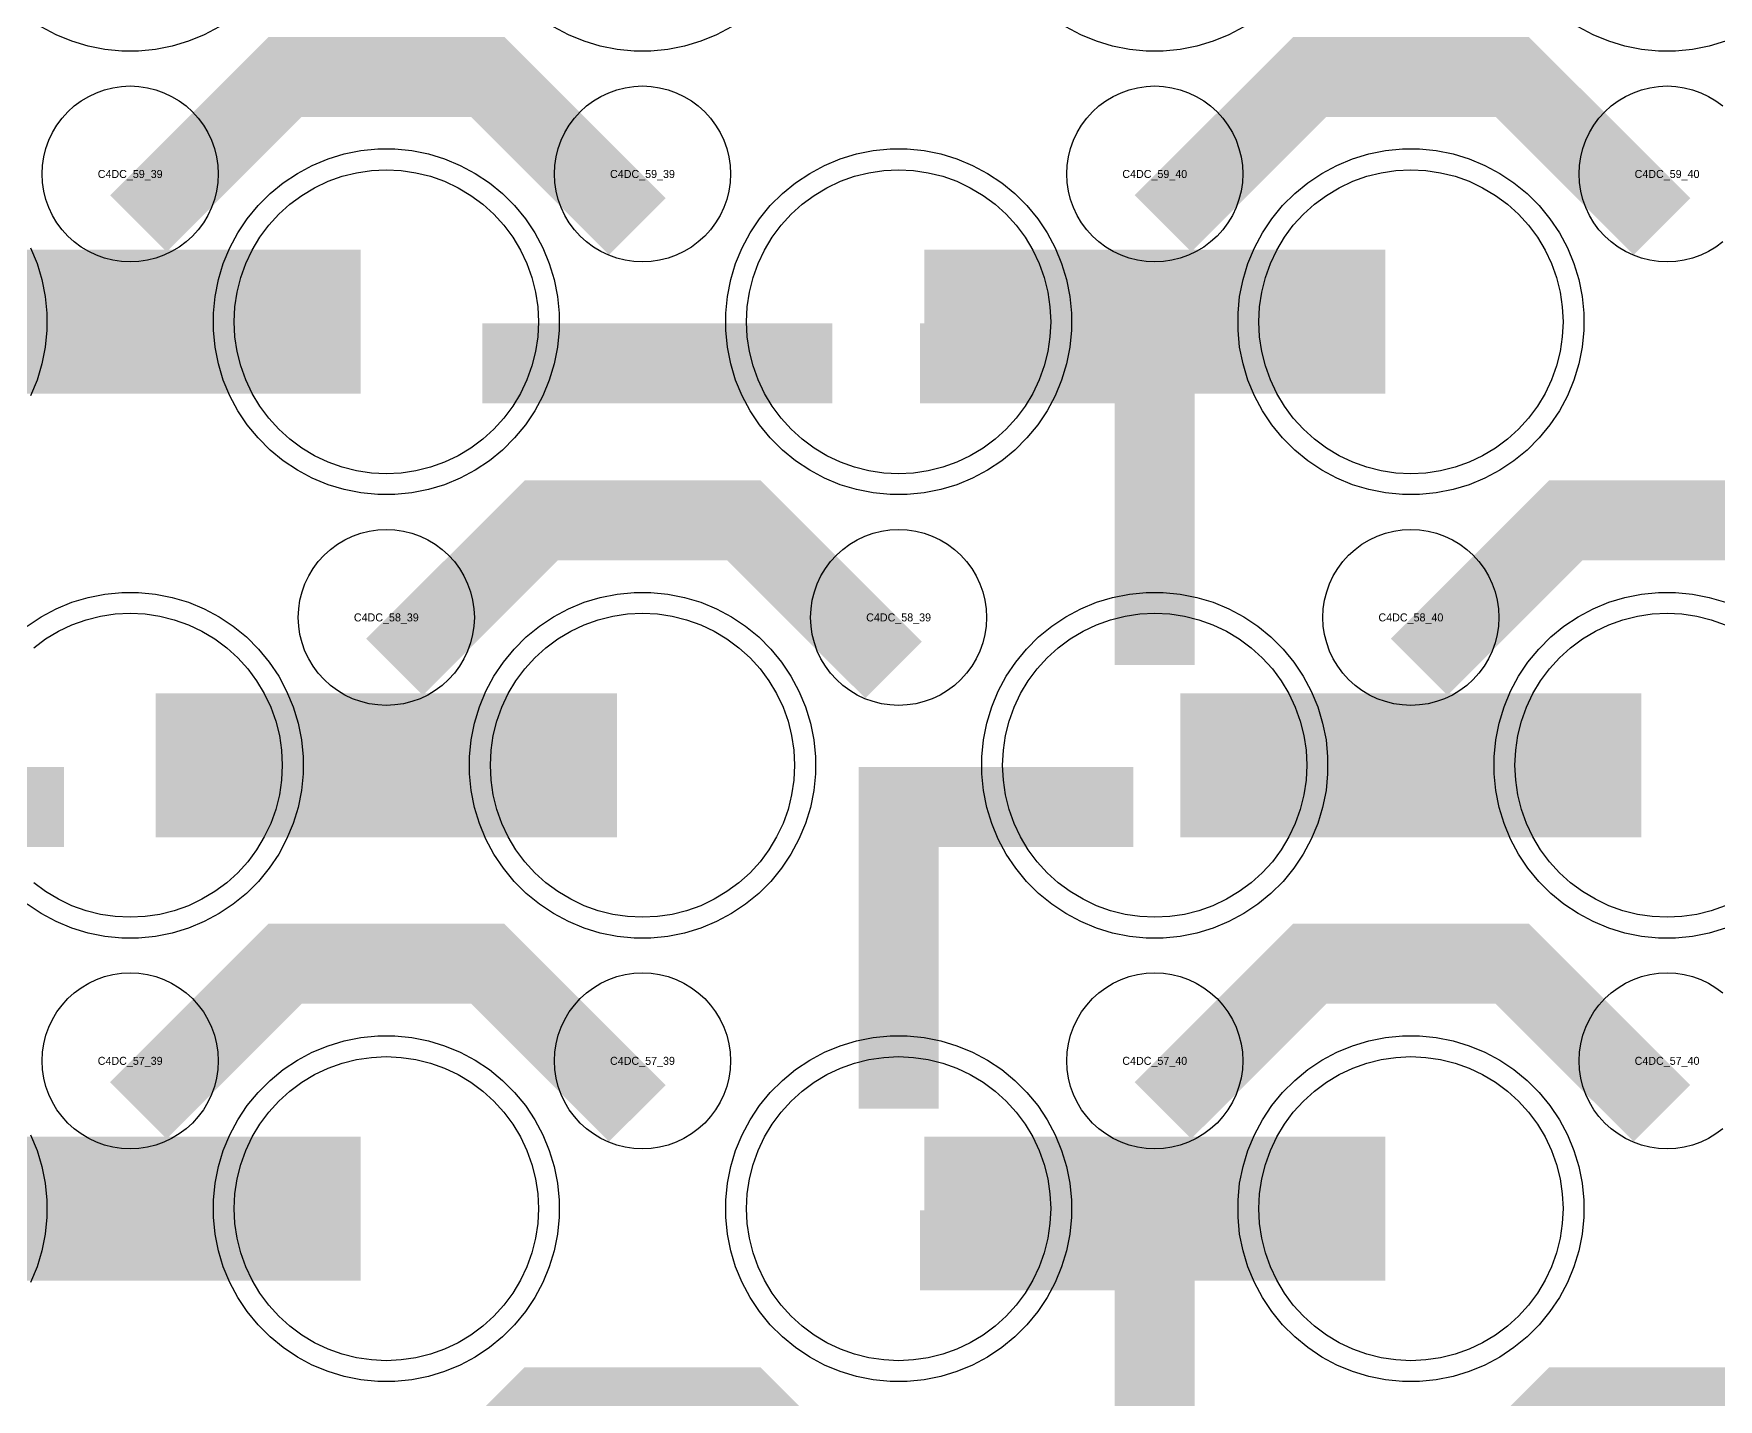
# Model space of a CAD drawing. Extents: x -11880 to 11880, y -14992 to 14992.
# Drawn here: x 450 to 976, y -7001 to -6574 of the extents above; entities that cross this region are included whole.
import ezdxf
from ezdxf.enums import TextEntityAlignment as Align

# ---------------------------------------------------------------- set-up
doc = ezdxf.new("R2010")
doc.units = 0
doc.header["$MEASUREMENT"] = 0
for name, color, linetype in [('GDS_775_DT_237', 138, 'CONTINUOUS'), ('RDL1_FS', 34, 'CONTINUOUS'), ('RDL_BS', 160, 'CONTINUOUS')]:
    doc.layers.add(name, color=color, linetype=linetype)

msp = doc.modelspace()

# ---------------------------------------------------------------- linework, layer by layer
at = {"layer": 'RDL1_FS'}
for points in [[(560, -6711.794), (555.343, -6711.565), (550.732, -6710.881), (546.209, -6709.749), (541.819, -6708.177), (537.605, -6706.185), (533.605, -6703.787), (529.86, -6701.009), (526.406, -6697.879), (523.276, -6694.425), (520.498, -6690.68), (518.1, -6686.68), (516.108, -6682.466), (514.536, -6678.076), (513.404, -6673.553), (512.72, -6668.942), (512.491, -6664.285), (512.72, -6659.628), (513.404, -6655.017), (514.536, -6650.494), (516.108, -6646.104), (518.1, -6641.89), (520.498, -6637.89), (523.276, -6634.145), (526.406, -6630.691), (529.86, -6627.561), (533.605, -6624.783), (537.605, -6622.385), (541.819, -6620.393), (546.209, -6618.821), (550.732, -6617.689), (555.343, -6617.005), (560, -6616.776), (564.657, -6617.005), (569.268, -6617.689), (573.791, -6618.821), (578.181, -6620.393), (582.395, -6622.385), (586.395, -6624.783), (590.14, -6627.561), (593.594, -6630.691), (596.724, -6634.145), (599.502, -6637.89), (601.9, -6641.89), (603.892, -6646.104), (605.464, -6650.494), (606.596, -6655.017), (607.28, -6659.628), (607.509, -6664.285), (607.28, -6668.942), (606.596, -6673.553), (605.464, -6678.076), (603.892, -6682.466), (601.9, -6686.68), (599.502, -6690.68), (596.724, -6694.425), (593.594, -6697.879), (590.14, -6701.009), (586.395, -6703.787), (582.395, -6706.185), (578.181, -6708.177), (573.791, -6709.749), (569.268, -6710.881), (564.657, -6711.565)], [(720, -6711.794), (715.343, -6711.565), (710.732, -6710.881), (706.209, -6709.749), (701.819, -6708.177), (697.605, -6706.185), (693.605, -6703.787), (689.86, -6701.009), (686.406, -6697.879), (683.276, -6694.425), (680.498, -6690.68), (678.1, -6686.68), (676.108, -6682.466), (674.536, -6678.076), (673.404, -6673.553), (672.72, -6668.942), (672.491, -6664.285), (672.72, -6659.628), (673.404, -6655.017), (674.536, -6650.494), (676.108, -6646.104), (678.1, -6641.89), (680.498, -6637.89), (683.276, -6634.145), (686.406, -6630.691), (689.86, -6627.561), (693.605, -6624.783), (697.605, -6622.385), (701.819, -6620.393), (706.209, -6618.821), (710.732, -6617.689), (715.343, -6617.005), (720, -6616.776), (724.657, -6617.005), (729.268, -6617.689), (733.791, -6618.821), (738.181, -6620.393), (742.395, -6622.385), (746.395, -6624.783), (750.14, -6627.561), (753.594, -6630.691), (756.724, -6634.145), (759.502, -6637.89), (761.9, -6641.89), (763.892, -6646.104), (765.464, -6650.494), (766.596, -6655.017), (767.28, -6659.628), (767.509, -6664.285), (767.28, -6668.942), (766.596, -6673.553), (765.464, -6678.076), (763.892, -6682.466), (761.9, -6686.68), (759.502, -6690.68), (756.724, -6694.425), (753.594, -6697.879), (750.14, -6701.009), (746.395, -6703.787), (742.395, -6706.185), (738.181, -6708.177), (733.791, -6709.749), (729.268, -6710.881), (724.657, -6711.565)], [(880, -6711.794), (875.343, -6711.565), (870.732, -6710.881), (866.209, -6709.749), (861.819, -6708.177), (857.605, -6706.185), (853.605, -6703.787), (849.86, -6701.009), (846.406, -6697.879), (843.276, -6694.425), (840.498, -6690.68), (838.1, -6686.68), (836.108, -6682.466), (834.536, -6678.076), (833.404, -6673.553), (832.72, -6668.942), (832.491, -6664.285), (832.72, -6659.628), (833.404, -6655.017), (834.536, -6650.494), (836.108, -6646.104), (838.1, -6641.89), (840.498, -6637.89), (843.276, -6634.145), (846.406, -6630.691), (849.86, -6627.561), (853.605, -6624.783), (857.605, -6622.385), (861.819, -6620.393), (866.209, -6618.821), (870.732, -6617.689), (875.343, -6617.005), (880, -6616.776), (884.657, -6617.005), (889.268, -6617.689), (893.791, -6618.821), (898.181, -6620.393), (902.395, -6622.385), (906.395, -6624.783), (910.14, -6627.561), (913.594, -6630.691), (916.724, -6634.145), (919.502, -6637.89), (921.9, -6641.89), (923.892, -6646.104), (925.464, -6650.494), (926.596, -6655.017), (927.28, -6659.628), (927.509, -6664.285), (927.28, -6668.942), (926.596, -6673.553), (925.464, -6678.076), (923.892, -6682.466), (921.9, -6686.68), (919.502, -6690.68), (916.724, -6694.425), (913.594, -6697.879), (910.14, -6701.009), (906.395, -6703.787), (902.395, -6706.185), (898.181, -6708.177), (893.791, -6709.749), (889.268, -6710.881), (884.657, -6711.565)], [(800, -6850.359), (795.343, -6850.13), (790.732, -6849.446), (786.209, -6848.314), (781.819, -6846.742), (777.605, -6844.75), (773.605, -6842.352), (769.86, -6839.574), (766.406, -6836.444), (763.276, -6832.99), (760.498, -6829.245), (758.1, -6825.245), (756.108, -6821.031), (754.536, -6816.641), (753.404, -6812.118), (752.72, -6807.507), (752.491, -6802.85), (752.72, -6798.193), (753.404, -6793.582), (754.536, -6789.059), (756.108, -6784.669), (758.1, -6780.455), (760.498, -6776.455), (763.276, -6772.71), (766.406, -6769.256), (769.86, -6766.126), (773.605, -6763.348), (777.605, -6760.95), (781.819, -6758.958), (786.209, -6757.386), (790.732, -6756.254), (795.343, -6755.57), (800, -6755.341), (804.657, -6755.57), (809.268, -6756.254), (813.791, -6757.386), (818.181, -6758.958), (822.395, -6760.95), (826.395, -6763.348), (830.14, -6766.126), (833.594, -6769.256), (836.724, -6772.71), (839.502, -6776.455), (841.9, -6780.455), (843.892, -6784.669), (845.464, -6789.059), (846.596, -6793.582), (847.28, -6798.193), (847.509, -6802.85), (847.28, -6807.507), (846.596, -6812.118), (845.464, -6816.641), (843.892, -6821.031), (841.9, -6825.245), (839.502, -6829.245), (836.724, -6832.99), (833.594, -6836.444), (830.14, -6839.574), (826.395, -6842.352), (822.395, -6844.75), (818.181, -6846.742), (813.791, -6848.314), (809.268, -6849.446), (804.657, -6850.13)], [(720, -6988.919), (715.343, -6988.69), (710.732, -6988.006), (706.209, -6986.874), (701.819, -6985.302), (697.605, -6983.31), (693.605, -6980.912), (689.86, -6978.134), (686.406, -6975.004), (683.276, -6971.55), (680.498, -6967.805), (678.1, -6963.805), (676.108, -6959.591), (674.536, -6955.201), (673.404, -6950.678), (672.72, -6946.067), (672.491, -6941.41), (672.72, -6936.753), (673.404, -6932.142), (674.536, -6927.619), (676.108, -6923.229), (678.1, -6919.015), (680.498, -6915.015), (683.276, -6911.27), (686.406, -6907.816), (689.86, -6904.686), (693.605, -6901.908), (697.605, -6899.51), (701.819, -6897.518), (706.209, -6895.946), (710.732, -6894.814), (715.343, -6894.13), (720, -6893.901), (724.657, -6894.13), (729.268, -6894.814), (733.791, -6895.946), (738.181, -6897.518), (742.395, -6899.51), (746.395, -6901.908), (750.14, -6904.686), (753.594, -6907.816), (756.724, -6911.27), (759.502, -6915.015), (761.9, -6919.015), (763.892, -6923.229), (765.464, -6927.619), (766.596, -6932.142), (767.28, -6936.753), (767.509, -6941.41), (767.28, -6946.067), (766.596, -6950.678), (765.464, -6955.201), (763.892, -6959.591), (761.9, -6963.805), (759.502, -6967.805), (756.724, -6971.55), (753.594, -6975.004), (750.14, -6978.134), (746.395, -6980.912), (742.395, -6983.31), (738.181, -6985.302), (733.791, -6986.874), (729.268, -6988.006), (724.657, -6988.69)], [(880, -6988.919), (875.343, -6988.69), (870.732, -6988.006), (866.209, -6986.874), (861.819, -6985.302), (857.605, -6983.31), (853.605, -6980.912), (849.86, -6978.134), (846.406, -6975.004), (843.276, -6971.55), (840.498, -6967.805), (838.1, -6963.805), (836.108, -6959.591), (834.536, -6955.201), (833.404, -6950.678), (832.72, -6946.067), (832.491, -6941.41), (832.72, -6936.753), (833.404, -6932.142), (834.536, -6927.619), (836.108, -6923.229), (838.1, -6919.015), (840.498, -6915.015), (843.276, -6911.27), (846.406, -6907.816), (849.86, -6904.686), (853.605, -6901.908), (857.605, -6899.51), (861.819, -6897.518), (866.209, -6895.946), (870.732, -6894.814), (875.343, -6894.13), (880, -6893.901), (884.657, -6894.13), (889.268, -6894.814), (893.791, -6895.946), (898.181, -6897.518), (902.395, -6899.51), (906.395, -6901.908), (910.14, -6904.686), (913.594, -6907.816), (916.724, -6911.27), (919.502, -6915.015), (921.9, -6919.015), (923.892, -6923.229), (925.464, -6927.619), (926.596, -6932.142), (927.28, -6936.753), (927.509, -6941.41), (927.28, -6946.067), (926.596, -6950.678), (925.464, -6955.201), (923.892, -6959.591), (921.9, -6963.805), (919.502, -6967.805), (916.724, -6971.55), (913.594, -6975.004), (910.14, -6978.134), (906.395, -6980.912), (902.395, -6983.31), (898.181, -6985.302), (893.791, -6986.874), (889.268, -6988.006), (884.657, -6988.69)]]:
    msp.add_lwpolyline(points, close=True, dxfattribs=at)
for points in [[(408.002, -6664.285, 45, 45, 0), (480.002, -6664.285, 45, 45, 0)], [(480.002, -6664.285, 45, 45, 0), (552.002, -6664.285, 45, 45, 0)], [(728.002, -6664.285, 45, 45, 0), (800.002, -6664.285, 45, 45, 0)], [(800.002, -6664.285, 45, 45, 0), (872.002, -6664.285, 45, 45, 0)], [(808.002, -6802.85, 45, 45, 0), (880.002, -6802.85, 45, 45, 0)], [(880.002, -6802.85, 45, 45, 0), (952.002, -6802.85, 45, 45, 0)], [(728.002, -6941.41, 45, 45, 0), (800.002, -6941.41, 45, 45, 0)], [(800.002, -6941.41, 45, 45, 0), (872.002, -6941.41, 45, 45, 0)]]:
    msp.add_lwpolyline(points, format="xyseb", dxfattribs=at)
at = {"layer": 'RDL1_FS', "color": 241, "true_color": 0xf7abae}
msp.add_lwpolyline([(449.86, -6766.126), (453.605, -6763.348), (457.605, -6760.95), (461.819, -6758.958), (466.209, -6757.386), (470.732, -6756.254), (475.343, -6755.57), (480, -6755.341), (484.657, -6755.57), (489.268, -6756.254), (493.791, -6757.386), (498.181, -6758.958), (502.395, -6760.95), (506.395, -6763.348), (510.14, -6766.126), (513.594, -6769.256), (516.724, -6772.71), (519.502, -6776.455), (521.9, -6780.455), (523.892, -6784.669), (525.464, -6789.059), (526.596, -6793.582), (527.28, -6798.193), (527.509, -6802.85), (527.28, -6807.507), (526.596, -6812.118), (525.464, -6816.641), (523.892, -6821.031), (521.9, -6825.245), (519.502, -6829.245), (516.724, -6832.99), (513.594, -6836.444), (510.14, -6839.574), (506.395, -6842.352), (502.395, -6844.75), (498.181, -6846.742), (493.791, -6848.314), (489.268, -6849.446), (484.657, -6850.13), (480, -6850.359), (475.343, -6850.13), (470.732, -6849.446), (466.209, -6848.314), (461.819, -6846.742), (457.605, -6844.75), (453.605, -6842.352), (449.86, -6839.574)], dxfattribs=at)
for points in [[(640, -6850.359), (635.343, -6850.13), (630.732, -6849.446), (626.209, -6848.314), (621.819, -6846.742), (617.605, -6844.75), (613.605, -6842.352), (609.86, -6839.574), (606.406, -6836.444), (603.276, -6832.99), (600.498, -6829.245), (598.1, -6825.245), (596.108, -6821.031), (594.536, -6816.641), (593.404, -6812.118), (592.72, -6807.507), (592.491, -6802.85), (592.72, -6798.193), (593.404, -6793.582), (594.536, -6789.059), (596.108, -6784.669), (598.1, -6780.455), (600.498, -6776.455), (603.276, -6772.71), (606.406, -6769.256), (609.86, -6766.126), (613.605, -6763.348), (617.605, -6760.95), (621.819, -6758.958), (626.209, -6757.386), (630.732, -6756.254), (635.343, -6755.57), (640, -6755.341), (644.657, -6755.57), (649.268, -6756.254), (653.791, -6757.386), (658.181, -6758.958), (662.395, -6760.95), (666.395, -6763.348), (670.14, -6766.126), (673.594, -6769.256), (676.724, -6772.71), (679.502, -6776.455), (681.9, -6780.455), (683.892, -6784.669), (685.464, -6789.059), (686.596, -6793.582), (687.28, -6798.193), (687.509, -6802.85), (687.28, -6807.507), (686.596, -6812.118), (685.464, -6816.641), (683.892, -6821.031), (681.9, -6825.245), (679.502, -6829.245), (676.724, -6832.99), (673.594, -6836.444), (670.14, -6839.574), (666.395, -6842.352), (662.395, -6844.75), (658.181, -6846.742), (653.791, -6848.314), (649.268, -6849.446), (644.657, -6850.13)], [(560, -6988.919), (555.343, -6988.69), (550.732, -6988.006), (546.209, -6986.874), (541.819, -6985.302), (537.605, -6983.31), (533.605, -6980.912), (529.86, -6978.134), (526.406, -6975.004), (523.276, -6971.55), (520.498, -6967.805), (518.1, -6963.805), (516.108, -6959.591), (514.536, -6955.201), (513.404, -6950.678), (512.72, -6946.067), (512.491, -6941.41), (512.72, -6936.753), (513.404, -6932.142), (514.536, -6927.619), (516.108, -6923.229), (518.1, -6919.015), (520.498, -6915.015), (523.276, -6911.27), (526.406, -6907.816), (529.86, -6904.686), (533.605, -6901.908), (537.605, -6899.51), (541.819, -6897.518), (546.209, -6895.946), (550.732, -6894.814), (555.343, -6894.13), (560, -6893.901), (564.657, -6894.13), (569.268, -6894.814), (573.791, -6895.946), (578.181, -6897.518), (582.395, -6899.51), (586.395, -6901.908), (590.14, -6904.686), (593.594, -6907.816), (596.724, -6911.27), (599.502, -6915.015), (601.9, -6919.015), (603.892, -6923.229), (605.464, -6927.619), (606.596, -6932.142), (607.28, -6936.753), (607.509, -6941.41), (607.28, -6946.067), (606.596, -6950.678), (605.464, -6955.201), (603.892, -6959.591), (601.9, -6963.805), (599.502, -6967.805), (596.724, -6971.55), (593.594, -6975.004), (590.14, -6978.134), (586.395, -6980.912), (582.395, -6983.31), (578.181, -6985.302), (573.791, -6986.874), (569.268, -6988.006), (564.657, -6988.69)]]:
    msp.add_lwpolyline(points, close=True, dxfattribs=at)
at = {"layer": 'RDL1_FS'}
msp.add_lwpolyline([(978.181, -6846.742), (973.791, -6848.314), (969.268, -6849.446), (964.657, -6850.13), (960, -6850.359), (955.343, -6850.13), (950.732, -6849.446), (946.209, -6848.314), (941.819, -6846.742), (937.605, -6844.75), (933.605, -6842.352), (929.86, -6839.574), (926.406, -6836.444), (923.276, -6832.99), (920.498, -6829.245), (918.1, -6825.245), (916.108, -6821.031), (914.536, -6816.641), (913.404, -6812.118), (912.72, -6807.507), (912.491, -6802.85), (912.72, -6798.193), (913.404, -6793.582), (914.536, -6789.059), (916.108, -6784.669), (918.1, -6780.455), (920.498, -6776.455), (923.276, -6772.71), (926.406, -6769.256), (929.86, -6766.126), (933.605, -6763.348), (937.605, -6760.95), (941.819, -6758.958), (946.209, -6757.386), (950.732, -6756.254), (955.343, -6755.57), (960, -6755.341), (964.657, -6755.57), (969.268, -6756.254), (973.791, -6757.386), (978.181, -6758.958)], dxfattribs=at)
at = {"layer": 'RDL1_FS', "color": 241, "true_color": 0xf7abae}
for points in [[(488.002, -6802.85, 45, 45, 0), (560.002, -6802.85, 45, 45, 0)], [(560.002, -6802.85, 45, 45, 0), (632.002, -6802.85, 45, 45, 0)], [(408.002, -6941.41, 45, 45, 0), (480.002, -6941.41, 45, 45, 0)], [(480.002, -6941.41, 45, 45, 0), (552.002, -6941.41, 45, 45, 0)]]:
    msp.add_lwpolyline(points, format="xyseb", dxfattribs=at)
at = {"layer": 'RDL_BS'}
for points in [[(507.777, -6572.103), (503.115, -6574.595), (498.205, -6576.626), (493.165, -6578.157), (487.938, -6579.203), (482.644, -6579.72), (477.356, -6579.72), (472.062, -6579.203), (466.835, -6578.157), (461.795, -6576.626), (456.885, -6574.595), (452.223, -6572.103)], [(667.777, -6572.103), (663.115, -6574.595), (658.205, -6576.626), (653.165, -6578.157), (647.938, -6579.203), (642.644, -6579.72), (637.356, -6579.72), (632.062, -6579.203), (626.835, -6578.157), (621.795, -6576.626), (616.885, -6574.595), (612.223, -6572.103)], [(827.777, -6572.103), (823.115, -6574.595), (818.205, -6576.626), (813.165, -6578.157), (807.938, -6579.203), (802.644, -6579.72), (797.356, -6579.72), (792.062, -6579.203), (786.835, -6578.157), (781.795, -6576.626), (776.885, -6574.595), (772.223, -6572.103)], [(978.205, -6576.626), (973.165, -6578.157), (967.938, -6579.203), (962.644, -6579.72), (957.356, -6579.72), (952.062, -6579.203), (946.835, -6578.157), (941.795, -6576.626), (936.885, -6574.595), (932.223, -6572.103)], [(977.443, -6639.351), (975.28, -6640.954), (972.956, -6642.347), (970.519, -6643.499), (967.984, -6644.406), (965.365, -6645.063), (962.693, -6645.459), (960, -6645.591), (957.307, -6645.459), (954.635, -6645.063), (952.016, -6644.406), (949.481, -6643.499), (947.044, -6642.347), (944.72, -6640.954), (942.557, -6639.351), (940.558, -6637.539), (938.746, -6635.54), (937.143, -6633.377), (935.75, -6631.053), (934.598, -6628.616), (933.691, -6626.081), (933.034, -6623.462), (932.638, -6620.79), (932.506, -6618.097), (932.638, -6615.404), (933.034, -6612.732), (933.691, -6610.113), (934.598, -6607.578), (935.75, -6605.141), (937.143, -6602.817), (938.746, -6600.654), (940.558, -6598.655), (942.557, -6596.843), (944.72, -6595.24), (947.044, -6593.847), (949.481, -6592.695), (952.016, -6591.788), (954.635, -6591.131), (957.307, -6590.735), (960, -6590.603), (962.693, -6590.735), (965.365, -6591.131), (967.984, -6591.788), (970.519, -6592.695), (972.956, -6593.847), (975.28, -6595.24), (977.443, -6596.843)], [(448.875, -6641.17), (450.906, -6646.08), (452.437, -6651.12), (453.483, -6656.347), (454, -6661.641), (454, -6666.929), (453.483, -6672.223), (452.437, -6677.45), (450.906, -6682.49), (448.875, -6687.4)], [(978.205, -6853.756), (973.165, -6855.287), (967.938, -6856.333), (962.644, -6856.85), (957.356, -6856.85), (952.062, -6856.333), (946.835, -6855.287), (941.795, -6853.756), (936.885, -6851.725), (932.223, -6849.233), (927.809, -6846.286), (923.708, -6842.924), (919.926, -6839.142), (916.564, -6835.041), (913.617, -6830.627), (911.125, -6825.965), (909.094, -6821.055), (907.563, -6816.015), (906.517, -6810.788), (906, -6805.494), (906, -6800.206), (906.517, -6794.912), (907.563, -6789.685), (909.094, -6784.645), (911.125, -6779.735), (913.617, -6775.073), (916.564, -6770.659), (919.926, -6766.558), (923.708, -6762.776), (927.809, -6759.414), (932.223, -6756.467), (936.885, -6753.975), (941.795, -6751.944), (946.835, -6750.413), (952.062, -6749.367), (957.356, -6748.85), (962.644, -6748.85), (967.938, -6749.367), (973.165, -6750.413), (978.205, -6751.944)], [(977.443, -6916.476), (975.28, -6918.079), (972.956, -6919.472), (970.519, -6920.624), (967.984, -6921.531), (965.365, -6922.188), (962.693, -6922.584), (960, -6922.716), (957.307, -6922.584), (954.635, -6922.188), (952.016, -6921.531), (949.481, -6920.624), (947.044, -6919.472), (944.72, -6918.079), (942.557, -6916.476), (940.558, -6914.664), (938.746, -6912.665), (937.143, -6910.502), (935.75, -6908.178), (934.598, -6905.741), (933.691, -6903.206), (933.034, -6900.587), (932.638, -6897.915), (932.506, -6895.222), (932.638, -6892.529), (933.034, -6889.857), (933.691, -6887.238), (934.598, -6884.703), (935.75, -6882.266), (937.143, -6879.942), (938.746, -6877.779), (940.558, -6875.78), (942.557, -6873.968), (944.72, -6872.365), (947.044, -6870.972), (949.481, -6869.82), (952.016, -6868.913), (954.635, -6868.256), (957.307, -6867.86), (960, -6867.728), (962.693, -6867.86), (965.365, -6868.256), (967.984, -6868.913), (970.519, -6869.82), (972.956, -6870.972), (975.28, -6872.365), (977.443, -6873.968)]]:
    msp.add_lwpolyline(points, dxfattribs=at)
for points in [[(482.562, -6633.599, 25, 25, 0), (528.377, -6587.784, 25, 25, 0), (561.93, -6587.784, 25, 25, 0)], [(638.401, -6634.498, 25, 25, 0), (591.687, -6587.784, 25, 25, 0), (561.929, -6587.784, 25, 25, 0)], [(802.562, -6633.599, 25, 25, 0), (848.377, -6587.784, 25, 25, 0), (881.93, -6587.784, 25, 25, 0)], [(958.401, -6634.498, 25, 25, 0), (911.687, -6587.784, 25, 25, 0), (881.929, -6587.784, 25, 25, 0)], [(800, -6771.565, 25, 25, 0), (800, -6664.788, 25, 25, 0)], [(590.016, -6677.298, 25, 25, 0), (699.281, -6677.298, 25, 25, 0)], [(812.5, -6677.288, 25, 25, 0), (726.667, -6677.288, 25, 25, 0)], [(772.944, -6677.288, 25, 25, 0), (731.74, -6677.288, 25, 25, 0)], [(800, -6695.257, 25, 25, 0), (800, -6740.877, 25, 25, 0)], [(562.562, -6772.164, 25, 25, 0), (608.377, -6726.349, 25, 25, 0), (641.93, -6726.349, 25, 25, 0)], [(718.401, -6773.063, 25, 25, 0), (671.687, -6726.349, 25, 25, 0), (641.929, -6726.349, 25, 25, 0)], [(882.562, -6772.164, 25, 25, 0), (928.377, -6726.349, 25, 25, 0), (961.93, -6726.349, 25, 25, 0)], [(1038.401, -6773.063, 25, 25, 0), (991.687, -6726.349, 25, 25, 0), (961.929, -6726.349, 25, 25, 0)], [(720, -6910.13, 25, 25, 0), (720, -6803.353, 25, 25, 0)], [(707.5, -6815.853, 25, 25, 0), (793.333, -6815.853, 25, 25, 0)], [(747.056, -6815.853, 25, 25, 0), (788.26, -6815.853, 25, 25, 0)], [(720, -6833.822, 25, 25, 0), (720, -6879.442, 25, 25, 0)], [(482.562, -6910.724, 25, 25, 0), (528.377, -6864.909, 25, 25, 0), (561.93, -6864.909, 25, 25, 0)], [(638.401, -6911.623, 25, 25, 0), (591.687, -6864.909, 25, 25, 0), (561.929, -6864.909, 25, 25, 0)], [(802.562, -6910.724, 25, 25, 0), (848.377, -6864.909, 25, 25, 0), (881.93, -6864.909, 25, 25, 0)], [(958.401, -6911.623, 25, 25, 0), (911.687, -6864.909, 25, 25, 0), (881.929, -6864.909, 25, 25, 0)], [(800, -7048.715, 25, 25, 0), (800, -6941.938, 25, 25, 0)], [(812.5, -6954.438, 25, 25, 0), (726.667, -6954.438, 25, 25, 0)], [(772.944, -6954.438, 25, 25, 0), (731.74, -6954.438, 25, 25, 0)], [(800, -6972.407, 25, 25, 0), (800, -7018.027, 25, 25, 0)], [(562.562, -7049.289, 25, 25, 0), (608.377, -7003.474, 25, 25, 0), (641.93, -7003.474, 25, 25, 0)], [(718.401, -7050.188, 25, 25, 0), (671.687, -7003.474, 25, 25, 0), (641.929, -7003.474, 25, 25, 0)], [(882.562, -7049.289, 25, 25, 0), (928.377, -7003.474, 25, 25, 0), (961.93, -7003.474, 25, 25, 0)], [(1038.401, -7050.188, 25, 25, 0), (991.687, -7003.474, 25, 25, 0), (961.929, -7003.474, 25, 25, 0)]]:
    msp.add_lwpolyline(points, format="xyseb", dxfattribs=at)
for points in [[(480, -6645.591), (477.307, -6645.459), (474.635, -6645.063), (472.016, -6644.406), (469.481, -6643.499), (467.044, -6642.347), (464.72, -6640.954), (462.557, -6639.351), (460.558, -6637.539), (458.746, -6635.54), (457.143, -6633.377), (455.75, -6631.053), (454.598, -6628.616), (453.691, -6626.081), (453.034, -6623.462), (452.638, -6620.79), (452.506, -6618.097), (452.638, -6615.404), (453.034, -6612.732), (453.691, -6610.113), (454.598, -6607.578), (455.75, -6605.141), (457.143, -6602.817), (458.746, -6600.654), (460.558, -6598.655), (462.557, -6596.843), (464.72, -6595.24), (467.044, -6593.847), (469.481, -6592.695), (472.016, -6591.788), (474.635, -6591.131), (477.307, -6590.735), (480, -6590.603), (482.693, -6590.735), (485.365, -6591.131), (487.984, -6591.788), (490.519, -6592.695), (492.956, -6593.847), (495.28, -6595.24), (497.443, -6596.843), (499.442, -6598.655), (501.254, -6600.654), (502.857, -6602.817), (504.25, -6605.141), (505.402, -6607.578), (506.309, -6610.113), (506.966, -6612.732), (507.362, -6615.404), (507.494, -6618.097), (507.362, -6620.79), (506.966, -6623.462), (506.309, -6626.081), (505.402, -6628.616), (504.25, -6631.053), (502.857, -6633.377), (501.254, -6635.54), (499.442, -6637.539), (497.443, -6639.351), (495.28, -6640.954), (492.956, -6642.347), (490.519, -6643.499), (487.984, -6644.406), (485.365, -6645.063), (482.693, -6645.459)], [(640, -6645.591), (637.307, -6645.459), (634.635, -6645.063), (632.016, -6644.406), (629.481, -6643.499), (627.044, -6642.347), (624.72, -6640.954), (622.557, -6639.351), (620.558, -6637.539), (618.746, -6635.54), (617.143, -6633.377), (615.75, -6631.053), (614.598, -6628.616), (613.691, -6626.081), (613.034, -6623.462), (612.638, -6620.79), (612.506, -6618.097), (612.638, -6615.404), (613.034, -6612.732), (613.691, -6610.113), (614.598, -6607.578), (615.75, -6605.141), (617.143, -6602.817), (618.746, -6600.654), (620.558, -6598.655), (622.557, -6596.843), (624.72, -6595.24), (627.044, -6593.847), (629.481, -6592.695), (632.016, -6591.788), (634.635, -6591.131), (637.307, -6590.735), (640, -6590.603), (642.693, -6590.735), (645.365, -6591.131), (647.984, -6591.788), (650.519, -6592.695), (652.956, -6593.847), (655.28, -6595.24), (657.443, -6596.843), (659.442, -6598.655), (661.254, -6600.654), (662.857, -6602.817), (664.25, -6605.141), (665.402, -6607.578), (666.309, -6610.113), (666.966, -6612.732), (667.362, -6615.404), (667.494, -6618.097), (667.362, -6620.79), (666.966, -6623.462), (666.309, -6626.081), (665.402, -6628.616), (664.25, -6631.053), (662.857, -6633.377), (661.254, -6635.54), (659.442, -6637.539), (657.443, -6639.351), (655.28, -6640.954), (652.956, -6642.347), (650.519, -6643.499), (647.984, -6644.406), (645.365, -6645.063), (642.693, -6645.459)], [(800, -6645.591), (797.307, -6645.459), (794.635, -6645.063), (792.016, -6644.406), (789.481, -6643.499), (787.044, -6642.347), (784.72, -6640.954), (782.557, -6639.351), (780.558, -6637.539), (778.746, -6635.54), (777.143, -6633.377), (775.75, -6631.053), (774.598, -6628.616), (773.691, -6626.081), (773.034, -6623.462), (772.638, -6620.79), (772.506, -6618.097), (772.638, -6615.404), (773.034, -6612.732), (773.691, -6610.113), (774.598, -6607.578), (775.75, -6605.141), (777.143, -6602.817), (778.746, -6600.654), (780.558, -6598.655), (782.557, -6596.843), (784.72, -6595.24), (787.044, -6593.847), (789.481, -6592.695), (792.016, -6591.788), (794.635, -6591.131), (797.307, -6590.735), (800, -6590.603), (802.693, -6590.735), (805.365, -6591.131), (807.984, -6591.788), (810.519, -6592.695), (812.956, -6593.847), (815.28, -6595.24), (817.443, -6596.843), (819.442, -6598.655), (821.254, -6600.654), (822.857, -6602.817), (824.25, -6605.141), (825.402, -6607.578), (826.309, -6610.113), (826.966, -6612.732), (827.362, -6615.404), (827.494, -6618.097), (827.362, -6620.79), (826.966, -6623.462), (826.309, -6626.081), (825.402, -6628.616), (824.25, -6631.053), (822.857, -6633.377), (821.254, -6635.54), (819.442, -6637.539), (817.443, -6639.351), (815.28, -6640.954), (812.956, -6642.347), (810.519, -6643.499), (807.984, -6644.406), (805.365, -6645.063), (802.693, -6645.459)], [(557.356, -6718.285), (552.062, -6717.768), (546.835, -6716.722), (541.795, -6715.191), (536.885, -6713.16), (532.223, -6710.668), (527.809, -6707.721), (523.708, -6704.359), (519.926, -6700.577), (516.564, -6696.476), (513.617, -6692.062), (511.125, -6687.4), (509.094, -6682.49), (507.563, -6677.45), (506.517, -6672.223), (506, -6666.929), (506, -6661.641), (506.517, -6656.347), (507.563, -6651.12), (509.094, -6646.08), (511.125, -6641.17), (513.617, -6636.508), (516.564, -6632.094), (519.926, -6627.993), (523.708, -6624.211), (527.809, -6620.849), (532.223, -6617.902), (536.885, -6615.41), (541.795, -6613.379), (546.835, -6611.848), (552.062, -6610.802), (557.356, -6610.285), (562.644, -6610.285), (567.938, -6610.802), (573.165, -6611.848), (578.205, -6613.379), (583.115, -6615.41), (587.777, -6617.902), (592.191, -6620.849), (596.292, -6624.211), (600.074, -6627.993), (603.436, -6632.094), (606.383, -6636.508), (608.875, -6641.17), (610.906, -6646.08), (612.437, -6651.12), (613.483, -6656.347), (614, -6661.641), (614, -6666.929), (613.483, -6672.223), (612.437, -6677.45), (610.906, -6682.49), (608.875, -6687.4), (606.383, -6692.062), (603.436, -6696.476), (600.074, -6700.577), (596.292, -6704.359), (592.191, -6707.721), (587.777, -6710.668), (583.115, -6713.16), (578.205, -6715.191), (573.165, -6716.722), (567.938, -6717.768), (562.644, -6718.285)], [(717.356, -6718.285), (712.062, -6717.768), (706.835, -6716.722), (701.795, -6715.191), (696.885, -6713.16), (692.223, -6710.668), (687.809, -6707.721), (683.708, -6704.359), (679.926, -6700.577), (676.564, -6696.476), (673.617, -6692.062), (671.125, -6687.4), (669.094, -6682.49), (667.563, -6677.45), (666.517, -6672.223), (666, -6666.929), (666, -6661.641), (666.517, -6656.347), (667.563, -6651.12), (669.094, -6646.08), (671.125, -6641.17), (673.617, -6636.508), (676.564, -6632.094), (679.926, -6627.993), (683.708, -6624.211), (687.809, -6620.849), (692.223, -6617.902), (696.885, -6615.41), (701.795, -6613.379), (706.835, -6611.848), (712.062, -6610.802), (717.356, -6610.285), (722.644, -6610.285), (727.938, -6610.802), (733.165, -6611.848), (738.205, -6613.379), (743.115, -6615.41), (747.777, -6617.902), (752.191, -6620.849), (756.292, -6624.211), (760.074, -6627.993), (763.436, -6632.094), (766.383, -6636.508), (768.875, -6641.17), (770.906, -6646.08), (772.437, -6651.12), (773.483, -6656.347), (774, -6661.641), (774, -6666.929), (773.483, -6672.223), (772.437, -6677.45), (770.906, -6682.49), (768.875, -6687.4), (766.383, -6692.062), (763.436, -6696.476), (760.074, -6700.577), (756.292, -6704.359), (752.191, -6707.721), (747.777, -6710.668), (743.115, -6713.16), (738.205, -6715.191), (733.165, -6716.722), (727.938, -6717.768), (722.644, -6718.285)], [(877.356, -6718.285), (872.062, -6717.768), (866.835, -6716.722), (861.795, -6715.191), (856.885, -6713.16), (852.223, -6710.668), (847.809, -6707.721), (843.708, -6704.359), (839.926, -6700.577), (836.564, -6696.476), (833.617, -6692.062), (831.125, -6687.4), (829.094, -6682.49), (827.563, -6677.45), (826.517, -6672.223), (826, -6666.929), (826, -6661.641), (826.517, -6656.347), (827.563, -6651.12), (829.094, -6646.08), (831.125, -6641.17), (833.617, -6636.508), (836.564, -6632.094), (839.926, -6627.993), (843.708, -6624.211), (847.809, -6620.849), (852.223, -6617.902), (856.885, -6615.41), (861.795, -6613.379), (866.835, -6611.848), (872.062, -6610.802), (877.356, -6610.285), (882.644, -6610.285), (887.938, -6610.802), (893.165, -6611.848), (898.205, -6613.379), (903.115, -6615.41), (907.777, -6617.902), (912.191, -6620.849), (916.292, -6624.211), (920.074, -6627.993), (923.436, -6632.094), (926.383, -6636.508), (928.875, -6641.17), (930.906, -6646.08), (932.437, -6651.12), (933.483, -6656.347), (934, -6661.641), (934, -6666.929), (933.483, -6672.223), (932.437, -6677.45), (930.906, -6682.49), (928.875, -6687.4), (926.383, -6692.062), (923.436, -6696.476), (920.074, -6700.577), (916.292, -6704.359), (912.191, -6707.721), (907.777, -6710.668), (903.115, -6713.16), (898.205, -6715.191), (893.165, -6716.722), (887.938, -6717.768), (882.644, -6718.285)], [(560, -6784.156), (557.307, -6784.024), (554.635, -6783.628), (552.016, -6782.971), (549.481, -6782.064), (547.044, -6780.912), (544.72, -6779.519), (542.557, -6777.916), (540.558, -6776.104), (538.746, -6774.105), (537.143, -6771.942), (535.75, -6769.618), (534.598, -6767.181), (533.691, -6764.646), (533.034, -6762.027), (532.638, -6759.355), (532.506, -6756.662), (532.638, -6753.969), (533.034, -6751.297), (533.691, -6748.678), (534.598, -6746.143), (535.75, -6743.706), (537.143, -6741.382), (538.746, -6739.219), (540.558, -6737.22), (542.557, -6735.408), (544.72, -6733.805), (547.044, -6732.412), (549.481, -6731.26), (552.016, -6730.353), (554.635, -6729.696), (557.307, -6729.3), (560, -6729.168), (562.693, -6729.3), (565.365, -6729.696), (567.984, -6730.353), (570.519, -6731.26), (572.956, -6732.412), (575.28, -6733.805), (577.443, -6735.408), (579.442, -6737.22), (581.254, -6739.219), (582.857, -6741.382), (584.25, -6743.706), (585.402, -6746.143), (586.309, -6748.678), (586.966, -6751.297), (587.362, -6753.969), (587.494, -6756.662), (587.362, -6759.355), (586.966, -6762.027), (586.309, -6764.646), (585.402, -6767.181), (584.25, -6769.618), (582.857, -6771.942), (581.254, -6774.105), (579.442, -6776.104), (577.443, -6777.916), (575.28, -6779.519), (572.956, -6780.912), (570.519, -6782.064), (567.984, -6782.971), (565.365, -6783.628), (562.693, -6784.024)], [(720, -6784.156), (717.307, -6784.024), (714.635, -6783.628), (712.016, -6782.971), (709.481, -6782.064), (707.044, -6780.912), (704.72, -6779.519), (702.557, -6777.916), (700.558, -6776.104), (698.746, -6774.105), (697.143, -6771.942), (695.75, -6769.618), (694.598, -6767.181), (693.691, -6764.646), (693.034, -6762.027), (692.638, -6759.355), (692.506, -6756.662), (692.638, -6753.969), (693.034, -6751.297), (693.691, -6748.678), (694.598, -6746.143), (695.75, -6743.706), (697.143, -6741.382), (698.746, -6739.219), (700.558, -6737.22), (702.557, -6735.408), (704.72, -6733.805), (707.044, -6732.412), (709.481, -6731.26), (712.016, -6730.353), (714.635, -6729.696), (717.307, -6729.3), (720, -6729.168), (722.693, -6729.3), (725.365, -6729.696), (727.984, -6730.353), (730.519, -6731.26), (732.956, -6732.412), (735.28, -6733.805), (737.443, -6735.408), (739.442, -6737.22), (741.254, -6739.219), (742.857, -6741.382), (744.25, -6743.706), (745.402, -6746.143), (746.309, -6748.678), (746.966, -6751.297), (747.362, -6753.969), (747.494, -6756.662), (747.362, -6759.355), (746.966, -6762.027), (746.309, -6764.646), (745.402, -6767.181), (744.25, -6769.618), (742.857, -6771.942), (741.254, -6774.105), (739.442, -6776.104), (737.443, -6777.916), (735.28, -6779.519), (732.956, -6780.912), (730.519, -6782.064), (727.984, -6782.971), (725.365, -6783.628), (722.693, -6784.024)], [(880, -6784.156), (877.307, -6784.024), (874.635, -6783.628), (872.016, -6782.971), (869.481, -6782.064), (867.044, -6780.912), (864.72, -6779.519), (862.557, -6777.916), (860.558, -6776.104), (858.746, -6774.105), (857.143, -6771.942), (855.75, -6769.618), (854.598, -6767.181), (853.691, -6764.646), (853.034, -6762.027), (852.638, -6759.355), (852.506, -6756.662), (852.638, -6753.969), (853.034, -6751.297), (853.691, -6748.678), (854.598, -6746.143), (855.75, -6743.706), (857.143, -6741.382), (858.746, -6739.219), (860.558, -6737.22), (862.557, -6735.408), (864.72, -6733.805), (867.044, -6732.412), (869.481, -6731.26), (872.016, -6730.353), (874.635, -6729.696), (877.307, -6729.3), (880, -6729.168), (882.693, -6729.3), (885.365, -6729.696), (887.984, -6730.353), (890.519, -6731.26), (892.956, -6732.412), (895.28, -6733.805), (897.443, -6735.408), (899.442, -6737.22), (901.254, -6739.219), (902.857, -6741.382), (904.25, -6743.706), (905.402, -6746.143), (906.309, -6748.678), (906.966, -6751.297), (907.362, -6753.969), (907.494, -6756.662), (907.362, -6759.355), (906.966, -6762.027), (906.309, -6764.646), (905.402, -6767.181), (904.25, -6769.618), (902.857, -6771.942), (901.254, -6774.105), (899.442, -6776.104), (897.443, -6777.916), (895.28, -6779.519), (892.956, -6780.912), (890.519, -6782.064), (887.984, -6782.971), (885.365, -6783.628), (882.693, -6784.024)], [(797.356, -6856.85), (792.062, -6856.333), (786.835, -6855.287), (781.795, -6853.756), (776.885, -6851.725), (772.223, -6849.233), (767.809, -6846.286), (763.708, -6842.924), (759.926, -6839.142), (756.564, -6835.041), (753.617, -6830.627), (751.125, -6825.965), (749.094, -6821.055), (747.563, -6816.015), (746.517, -6810.788), (746, -6805.494), (746, -6800.206), (746.517, -6794.912), (747.563, -6789.685), (749.094, -6784.645), (751.125, -6779.735), (753.617, -6775.073), (756.564, -6770.659), (759.926, -6766.558), (763.708, -6762.776), (767.809, -6759.414), (772.223, -6756.467), (776.885, -6753.975), (781.795, -6751.944), (786.835, -6750.413), (792.062, -6749.367), (797.356, -6748.85), (802.644, -6748.85), (807.938, -6749.367), (813.165, -6750.413), (818.205, -6751.944), (823.115, -6753.975), (827.777, -6756.467), (832.191, -6759.414), (836.292, -6762.776), (840.074, -6766.558), (843.436, -6770.659), (846.383, -6775.073), (848.875, -6779.735), (850.906, -6784.645), (852.437, -6789.685), (853.483, -6794.912), (854, -6800.206), (854, -6805.494), (853.483, -6810.788), (852.437, -6816.015), (850.906, -6821.055), (848.875, -6825.965), (846.383, -6830.627), (843.436, -6835.041), (840.074, -6839.142), (836.292, -6842.924), (832.191, -6846.286), (827.777, -6849.233), (823.115, -6851.725), (818.205, -6853.756), (813.165, -6855.287), (807.938, -6856.333), (802.644, -6856.85)], [(480, -6922.716), (477.307, -6922.584), (474.635, -6922.188), (472.016, -6921.531), (469.481, -6920.624), (467.044, -6919.472), (464.72, -6918.079), (462.557, -6916.476), (460.558, -6914.664), (458.746, -6912.665), (457.143, -6910.502), (455.75, -6908.178), (454.598, -6905.741), (453.691, -6903.206), (453.034, -6900.587), (452.638, -6897.915), (452.506, -6895.222), (452.638, -6892.529), (453.034, -6889.857), (453.691, -6887.238), (454.598, -6884.703), (455.75, -6882.266), (457.143, -6879.942), (458.746, -6877.779), (460.558, -6875.78), (462.557, -6873.968), (464.72, -6872.365), (467.044, -6870.972), (469.481, -6869.82), (472.016, -6868.913), (474.635, -6868.256), (477.307, -6867.86), (480, -6867.728), (482.693, -6867.86), (485.365, -6868.256), (487.984, -6868.913), (490.519, -6869.82), (492.956, -6870.972), (495.28, -6872.365), (497.443, -6873.968), (499.442, -6875.78), (501.254, -6877.779), (502.857, -6879.942), (504.25, -6882.266), (505.402, -6884.703), (506.309, -6887.238), (506.966, -6889.857), (507.362, -6892.529), (507.494, -6895.222), (507.362, -6897.915), (506.966, -6900.587), (506.309, -6903.206), (505.402, -6905.741), (504.25, -6908.178), (502.857, -6910.502), (501.254, -6912.665), (499.442, -6914.664), (497.443, -6916.476), (495.28, -6918.079), (492.956, -6919.472), (490.519, -6920.624), (487.984, -6921.531), (485.365, -6922.188), (482.693, -6922.584)], [(640, -6922.716), (637.307, -6922.584), (634.635, -6922.188), (632.016, -6921.531), (629.481, -6920.624), (627.044, -6919.472), (624.72, -6918.079), (622.557, -6916.476), (620.558, -6914.664), (618.746, -6912.665), (617.143, -6910.502), (615.75, -6908.178), (614.598, -6905.741), (613.691, -6903.206), (613.034, -6900.587), (612.638, -6897.915), (612.506, -6895.222), (612.638, -6892.529), (613.034, -6889.857), (613.691, -6887.238), (614.598, -6884.703), (615.75, -6882.266), (617.143, -6879.942), (618.746, -6877.779), (620.558, -6875.78), (622.557, -6873.968), (624.72, -6872.365), (627.044, -6870.972), (629.481, -6869.82), (632.016, -6868.913), (634.635, -6868.256), (637.307, -6867.86), (640, -6867.728), (642.693, -6867.86), (645.365, -6868.256), (647.984, -6868.913), (650.519, -6869.82), (652.956, -6870.972), (655.28, -6872.365), (657.443, -6873.968), (659.442, -6875.78), (661.254, -6877.779), (662.857, -6879.942), (664.25, -6882.266), (665.402, -6884.703), (666.309, -6887.238), (666.966, -6889.857), (667.362, -6892.529), (667.494, -6895.222), (667.362, -6897.915), (666.966, -6900.587), (666.309, -6903.206), (665.402, -6905.741), (664.25, -6908.178), (662.857, -6910.502), (661.254, -6912.665), (659.442, -6914.664), (657.443, -6916.476), (655.28, -6918.079), (652.956, -6919.472), (650.519, -6920.624), (647.984, -6921.531), (645.365, -6922.188), (642.693, -6922.584)], [(800, -6922.716), (797.307, -6922.584), (794.635, -6922.188), (792.016, -6921.531), (789.481, -6920.624), (787.044, -6919.472), (784.72, -6918.079), (782.557, -6916.476), (780.558, -6914.664), (778.746, -6912.665), (777.143, -6910.502), (775.75, -6908.178), (774.598, -6905.741), (773.691, -6903.206), (773.034, -6900.587), (772.638, -6897.915), (772.506, -6895.222), (772.638, -6892.529), (773.034, -6889.857), (773.691, -6887.238), (774.598, -6884.703), (775.75, -6882.266), (777.143, -6879.942), (778.746, -6877.779), (780.558, -6875.78), (782.557, -6873.968), (784.72, -6872.365), (787.044, -6870.972), (789.481, -6869.82), (792.016, -6868.913), (794.635, -6868.256), (797.307, -6867.86), (800, -6867.728), (802.693, -6867.86), (805.365, -6868.256), (807.984, -6868.913), (810.519, -6869.82), (812.956, -6870.972), (815.28, -6872.365), (817.443, -6873.968), (819.442, -6875.78), (821.254, -6877.779), (822.857, -6879.942), (824.25, -6882.266), (825.402, -6884.703), (826.309, -6887.238), (826.966, -6889.857), (827.362, -6892.529), (827.494, -6895.222), (827.362, -6897.915), (826.966, -6900.587), (826.309, -6903.206), (825.402, -6905.741), (824.25, -6908.178), (822.857, -6910.502), (821.254, -6912.665), (819.442, -6914.664), (817.443, -6916.476), (815.28, -6918.079), (812.956, -6919.472), (810.519, -6920.624), (807.984, -6921.531), (805.365, -6922.188), (802.693, -6922.584)], [(717.356, -6995.41), (712.062, -6994.893), (706.835, -6993.847), (701.795, -6992.316), (696.885, -6990.285), (692.223, -6987.793), (687.809, -6984.846), (683.708, -6981.484), (679.926, -6977.702), (676.564, -6973.601), (673.617, -6969.187), (671.125, -6964.525), (669.094, -6959.615), (667.563, -6954.575), (666.517, -6949.348), (666, -6944.054), (666, -6938.766), (666.517, -6933.472), (667.563, -6928.245), (669.094, -6923.205), (671.125, -6918.295), (673.617, -6913.633), (676.564, -6909.219), (679.926, -6905.118), (683.708, -6901.336), (687.809, -6897.974), (692.223, -6895.027), (696.885, -6892.535), (701.795, -6890.504), (706.835, -6888.973), (712.062, -6887.927), (717.356, -6887.41), (722.644, -6887.41), (727.938, -6887.927), (733.165, -6888.973), (738.205, -6890.504), (743.115, -6892.535), (747.777, -6895.027), (752.191, -6897.974), (756.292, -6901.336), (760.074, -6905.118), (763.436, -6909.219), (766.383, -6913.633), (768.875, -6918.295), (770.906, -6923.205), (772.437, -6928.245), (773.483, -6933.472), (774, -6938.766), (774, -6944.054), (773.483, -6949.348), (772.437, -6954.575), (770.906, -6959.615), (768.875, -6964.525), (766.383, -6969.187), (763.436, -6973.601), (760.074, -6977.702), (756.292, -6981.484), (752.191, -6984.846), (747.777, -6987.793), (743.115, -6990.285), (738.205, -6992.316), (733.165, -6993.847), (727.938, -6994.893), (722.644, -6995.41)], [(877.356, -6995.41), (872.062, -6994.893), (866.835, -6993.847), (861.795, -6992.316), (856.885, -6990.285), (852.223, -6987.793), (847.809, -6984.846), (843.708, -6981.484), (839.926, -6977.702), (836.564, -6973.601), (833.617, -6969.187), (831.125, -6964.525), (829.094, -6959.615), (827.563, -6954.575), (826.517, -6949.348), (826, -6944.054), (826, -6938.766), (826.517, -6933.472), (827.563, -6928.245), (829.094, -6923.205), (831.125, -6918.295), (833.617, -6913.633), (836.564, -6909.219), (839.926, -6905.118), (843.708, -6901.336), (847.809, -6897.974), (852.223, -6895.027), (856.885, -6892.535), (861.795, -6890.504), (866.835, -6888.973), (872.062, -6887.927), (877.356, -6887.41), (882.644, -6887.41), (887.938, -6887.927), (893.165, -6888.973), (898.205, -6890.504), (903.115, -6892.535), (907.777, -6895.027), (912.191, -6897.974), (916.292, -6901.336), (920.074, -6905.118), (923.436, -6909.219), (926.383, -6913.633), (928.875, -6918.295), (930.906, -6923.205), (932.437, -6928.245), (933.483, -6933.472), (934, -6938.766), (934, -6944.054), (933.483, -6949.348), (932.437, -6954.575), (930.906, -6959.615), (928.875, -6964.525), (926.383, -6969.187), (923.436, -6973.601), (920.074, -6977.702), (916.292, -6981.484), (912.191, -6984.846), (907.777, -6987.793), (903.115, -6990.285), (898.205, -6992.316), (893.165, -6993.847), (887.938, -6994.893), (882.644, -6995.41)]]:
    msp.add_lwpolyline(points, close=True, dxfattribs=at)
at = {"layer": 'RDL_BS', "color": 241, "true_color": 0xf7abae}
for points in [[(447.809, -6759.414), (452.223, -6756.467), (456.885, -6753.975), (461.795, -6751.944), (466.835, -6750.413), (472.062, -6749.367), (477.356, -6748.85), (482.644, -6748.85), (487.938, -6749.367), (493.165, -6750.413), (498.205, -6751.944), (503.115, -6753.975), (507.777, -6756.467), (512.191, -6759.414), (516.292, -6762.776), (520.074, -6766.558), (523.436, -6770.659), (526.383, -6775.073), (528.875, -6779.735), (530.906, -6784.645), (532.437, -6789.685), (533.483, -6794.912), (534, -6800.206), (534, -6805.494), (533.483, -6810.788), (532.437, -6816.015), (530.906, -6821.055), (528.875, -6825.965), (526.383, -6830.627), (523.436, -6835.041), (520.074, -6839.142), (516.292, -6842.924), (512.191, -6846.286), (507.777, -6849.233), (503.115, -6851.725), (498.205, -6853.756), (493.165, -6855.287), (487.938, -6856.333), (482.644, -6856.85), (477.356, -6856.85), (472.062, -6856.333), (466.835, -6855.287), (461.795, -6853.756), (456.885, -6851.725), (452.223, -6849.233), (447.809, -6846.286)], [(448.875, -6918.295), (450.906, -6923.205), (452.437, -6928.245), (453.483, -6933.472), (454, -6938.766), (454, -6944.054), (453.483, -6949.348), (452.437, -6954.575), (450.906, -6959.615), (448.875, -6964.525)]]:
    msp.add_lwpolyline(points, dxfattribs=at)
for points in [[(637.356, -6856.85), (632.062, -6856.333), (626.835, -6855.287), (621.795, -6853.756), (616.885, -6851.725), (612.223, -6849.233), (607.809, -6846.286), (603.708, -6842.924), (599.926, -6839.142), (596.564, -6835.041), (593.617, -6830.627), (591.125, -6825.965), (589.094, -6821.055), (587.563, -6816.015), (586.517, -6810.788), (586, -6805.494), (586, -6800.206), (586.517, -6794.912), (587.563, -6789.685), (589.094, -6784.645), (591.125, -6779.735), (593.617, -6775.073), (596.564, -6770.659), (599.926, -6766.558), (603.708, -6762.776), (607.809, -6759.414), (612.223, -6756.467), (616.885, -6753.975), (621.795, -6751.944), (626.835, -6750.413), (632.062, -6749.367), (637.356, -6748.85), (642.644, -6748.85), (647.938, -6749.367), (653.165, -6750.413), (658.205, -6751.944), (663.115, -6753.975), (667.777, -6756.467), (672.191, -6759.414), (676.292, -6762.776), (680.074, -6766.558), (683.436, -6770.659), (686.383, -6775.073), (688.875, -6779.735), (690.906, -6784.645), (692.437, -6789.685), (693.483, -6794.912), (694, -6800.206), (694, -6805.494), (693.483, -6810.788), (692.437, -6816.015), (690.906, -6821.055), (688.875, -6825.965), (686.383, -6830.627), (683.436, -6835.041), (680.074, -6839.142), (676.292, -6842.924), (672.191, -6846.286), (667.777, -6849.233), (663.115, -6851.725), (658.205, -6853.756), (653.165, -6855.287), (647.938, -6856.333), (642.644, -6856.85)], [(557.356, -6995.41), (552.062, -6994.893), (546.835, -6993.847), (541.795, -6992.316), (536.885, -6990.285), (532.223, -6987.793), (527.809, -6984.846), (523.708, -6981.484), (519.926, -6977.702), (516.564, -6973.601), (513.617, -6969.187), (511.125, -6964.525), (509.094, -6959.615), (507.563, -6954.575), (506.517, -6949.348), (506, -6944.054), (506, -6938.766), (506.517, -6933.472), (507.563, -6928.245), (509.094, -6923.205), (511.125, -6918.295), (513.617, -6913.633), (516.564, -6909.219), (519.926, -6905.118), (523.708, -6901.336), (527.809, -6897.974), (532.223, -6895.027), (536.885, -6892.535), (541.795, -6890.504), (546.835, -6888.973), (552.062, -6887.927), (557.356, -6887.41), (562.644, -6887.41), (567.938, -6887.927), (573.165, -6888.973), (578.205, -6890.504), (583.115, -6892.535), (587.777, -6895.027), (592.191, -6897.974), (596.292, -6901.336), (600.074, -6905.118), (603.436, -6909.219), (606.383, -6913.633), (608.875, -6918.295), (610.906, -6923.205), (612.437, -6928.245), (613.483, -6933.472), (614, -6938.766), (614, -6944.054), (613.483, -6949.348), (612.437, -6954.575), (610.906, -6959.615), (608.875, -6964.525), (606.383, -6969.187), (603.436, -6973.601), (600.074, -6977.702), (596.292, -6981.484), (592.191, -6984.846), (587.777, -6987.793), (583.115, -6990.285), (578.205, -6992.316), (573.165, -6993.847), (567.938, -6994.893), (562.644, -6995.41)]]:
    msp.add_lwpolyline(points, close=True, dxfattribs=at)
msp.add_lwpolyline([(350.016, -6815.863, 25, 25, 0), (459.281, -6815.863, 25, 25, 0)], format="xyseb", dxfattribs=at)

# ---------------------------------------------------------------- texts
at = {"layer": 'GDS_775_DT_237'}
for s, p in [('C4DC_59_39', (480, -6618.097)), ('C4DC_59_39', (480, -6618.097)), ('C4DC_59_39', (640, -6618.097)), ('C4DC_59_39', (640, -6618.097)), ('C4DC_59_40', (800, -6618.097)), ('C4DC_59_40', (800, -6618.097)), ('C4DC_59_40', (960, -6618.097)), ('C4DC_59_40', (960, -6618.097)), ('C4DC_58_39', (560, -6756.662)), ('C4DC_58_39', (560, -6756.662)), ('C4DC_58_39', (720, -6756.662)), ('C4DC_58_39', (720, -6756.662)), ('C4DC_58_40', (880, -6756.662)), ('C4DC_58_40', (880, -6756.662)), ('C4DC_57_39', (480, -6895.222)), ('C4DC_57_39', (480, -6895.222)), ('C4DC_57_39', (640, -6895.222)), ('C4DC_57_39', (640, -6895.222)), ('C4DC_57_40', (800, -6895.222)), ('C4DC_57_40', (800, -6895.222)), ('C4DC_57_40', (960, -6895.222)), ('C4DC_57_40', (960, -6895.222))]:
    msp.add_text(s, height=2.5, dxfattribs=at).set_placement(p, align=Align.MIDDLE_CENTER)

doc.saveas('drawing.dxf')
